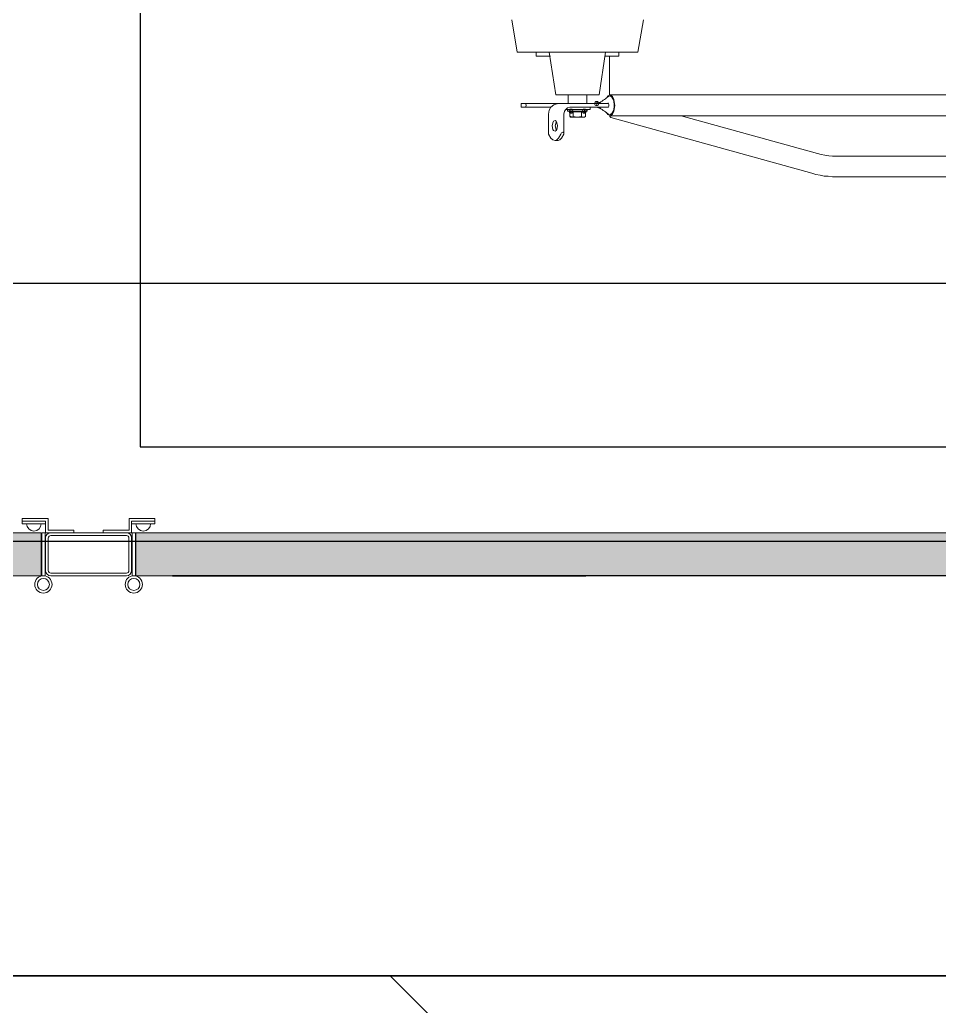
# Model space of a CAD drawing. Extents: x 758840 to 1108724, y -102573 to 143521.
# Drawn here: x 812365 to 813433, y 69992 to 71139 of the extents above; entities that cross this region are included whole.
import ezdxf
from ezdxf.xclip import XClip

# ---------------------------------------------------------------- set-up
doc = ezdxf.new("R2010")
doc.units = 0
doc.header["$LTSCALE"] = 1000
doc.header["$MEASUREMENT"] = 0
for name, color, linetype in [('02电气-设备', 255, 'Continuous'), ('02电气-设备基础', 252, 'Continuous'), ('PDF_0', 7, 'Continuous'), ('电缆沟', 2, 'Continuous'), ('钢盖板', 6, 'Continuous')]:
    doc.layers.add(name, color=color, linetype=linetype)
doc.layers.add('细实线', color=3, linetype='Continuous', lineweight=5)

# ---------------------------------------------------------------- blocks, each defined once
blk = doc.blocks.new('2500KVA 变压器')
at = {"lineweight": -3}
blk.add_lwpolyline([(0, 0), (2400, 0), (2400, 1500), (0, 1500)], close=True, dxfattribs=at)
at = {"layer": 'PDF_0', "lineweight": 15}
for points in [[(848.9, 1186.3), (1591.5, 1186.3), (1596.2, 1186.3), (1601, 1185.6), (1605.8, 1185.6), (1610.5, 1184.3), (1615.3, 1183.6), (1620.1, 1182.2)], [(1620.1, 1182.2), (1853.5, 1117.5)], [(1591.5, 1162.5), (848.9, 1162.5)], [(1613.3, 1159.1), (1609.2, 1160.4), (1605.1, 1161.1), (1600.3, 1161.8), (1596.2, 1162.5), (1591.5, 1162.5)], [(1771.9, 1115.5), (1613.3, 1159.1)], [(1908, 1136.6), (1910.7, 1141.4), (1912.8, 1143.4), (1914.8, 1144.1)], [(1908, 1135.9), (1908, 1136.6)], [(1908, 1135.9), (1908, 1113.5)], [(1908.7, 1134.6), (1908, 1135.9)], [(1911.4, 1136.6), (1910.7, 1135.2), (1909.3, 1134.6)], [(1911.4, 1136.6), (1914.1, 1141.4), (1916.2, 1143.4), (1918.2, 1144.1)], [(1914.8, 1144.1), (1918.2, 1144.1)], [(1918.2, 1144.1), (1920.9, 1143.4), (1923, 1141.4), (1925.7, 1136.6), (1925.7, 1135.9)], [(1925.7, 1135.9), (1925.7, 1113.5)], [(1909.3, 1134.6), (1908.7, 1134.6)], [(1918.2, 1133.2), (1916.8, 1132.5), (1916.2, 1131.2), (1915.5, 1127.1)], [(1915.5, 1127.1), (1916.2, 1123.7), (1916.8, 1121.6), (1918.2, 1121)], [(1918.2, 1127.1), (1917.5, 1129.8), (1916.8, 1132.5)], [(1916.8, 1122.3), (1917.5, 1124.4), (1918.2, 1127.1)], [(1918.2, 1121), (1920.2, 1121.6), (1920.9, 1123.7), (1921.6, 1127.1), (1920.9, 1131.2), (1920.2, 1132.5), (1918.2, 1133.2)], [(1257.3, 1115.5), (1854.2, 1115.5)], [(1854.2, 1091), (1852.9, 1091.7), (1851.5, 1093), (1850.1, 1096.4), (1848.8, 1103.3), (1850.1, 1110.1), (1851.5, 1113.5), (1852.9, 1114.8), (1854.2, 1115.5)], [(1856.3, 1113.5), (1854.2, 1114.1), (1852.2, 1112.8), (1850.1, 1108.7)], [(1853.5, 1117.5), (1854.9, 1115.5)], [(1854.2, 1115.5), (1856.9, 1114.1), (1858.3, 1111.4)], [(1856.3, 1113.5), (1858.3, 1112.1), (1859.7, 1110.7), (1861, 1110.1), (1862.4, 1109.4), (1863.7, 1108), (1865.1, 1107.3), (1865.8, 1106.7), (1867.1, 1106.7)], [(1882.8, 1116.2), (1884.2, 1116.9)], [(1887.6, 1116.2), (1885.5, 1116.9), (1882.8, 1116.2)], [(1882.8, 1110.7), (1882.8, 1116.2)], [(1900.5, 1116.9), (1884.2, 1116.9)], [(1899.1, 1116.9), (1897.1, 1116.2), (1892.3, 1116.9), (1887.6, 1116.2)], [(1887.6, 1110.7), (1887.6, 1116.2)], [(1897.1, 1110.7), (1897.1, 1116.2)], [(1901.2, 1116.2), (1899.8, 1116.2), (1899.1, 1116.9)], [(1901.2, 1116.2), (1900.5, 1116.9)], [(1901.2, 1110.7), (1901.2, 1116.2)], [(1901.2, 1105.3), (1903.9, 1106), (1905.9, 1108), (1907.3, 1110.1), (1908, 1113.5)], [(1914.8, 1101.2), (1919.6, 1102.6), (1923, 1105.3), (1925, 1108.7), (1925.7, 1113.5)], [(1850.1, 1108.7), (1849.5, 1103.3), (1850.1, 1097.8)], [(1856.3, 1105.3), (1855.6, 1103.9)], [(1855.6, 1102.6), (1855.6, 1103.9)], [(1856.3, 1101.2), (1855.6, 1102.6)], [(1856.3, 1105.3), (1901.2, 1105.3)], [(1856.3, 1101.2), (1957.7, 1101.2)], [(1856.3, 1093), (1858.3, 1094.4), (1859.7, 1095.8), (1861, 1096.4), (1862.4, 1097.1), (1863.7, 1098.5), (1865.1, 1099.2), (1865.8, 1099.9), (1867.1, 1099.9), (1869.9, 1101.2)], [(1867.1, 1106.7), (1869.9, 1105.3), (1869.9, 1105.3)], [(1869.9, 1105.3), (1870.6, 1105.3)], [(1870.6, 1101.2), (1869.9, 1101.2)], [(1877.4, 1108), (1905.9, 1108)], [(1877.4, 1108), (1877.4, 1105.3)], [(1880.8, 1110.1), (1903.9, 1110.1)], [(1880.8, 1108), (1880.8, 1110.1)], [(1881.4, 1091), (1881.4, 1101.2)], [(1901.2, 1110.7), (1882.8, 1110.7)], [(1903.2, 1091), (1903.2, 1101.2)], [(1903.9, 1108), (1903.9, 1110.1)], [(1957.7, 1105.3), (1923, 1105.3)], [(1951.6, 1103.9), (1952.2, 1104.6), (1953.6, 1105.3)], [(1951.6, 1102.6), (1951.6, 1103.9)], [(1953.6, 1101.2), (1952.2, 1101.9), (1951.6, 1102.6)], [(1957.7, 1101.2), (1957.7, 1105.3)], [(1257.3, 1091), (1854.2, 1091)], [(1850.1, 1097.8), (1852.2, 1093.7), (1854.2, 1092.4), (1856.3, 1093)], [(1858.3, 1095.1), (1856.9, 1092.4), (1854.2, 1091)], [(1854.9, 1046.1), (1854.9, 1091)], [(1859.7, 1041.3), (1867.1, 1091)], [(1867.1, 1091), (1917.5, 1091)], [(1925, 1041.3), (1917.5, 1091)], [(1844, 1046.1), (1860.3, 1046.1)], [(1844, 1046.1), (1844, 1041.3)], [(1923.6, 1046.1), (1940, 1046.1)], [(1940, 1046.1), (1940, 1041.3)], [(1822.2, 1041.3), (1815.4, 1003.9)], [(1962.4, 1041.3), (1822.2, 1041.3)], [(1968.6, 1003.9), (1962.4, 1041.3)]]:
    blk.add_lwpolyline(points, dxfattribs=at)
for points in [[(1884.2, 1107.7), (1884.2, 1112.4), (1884.2, 1112.4)], [(1899.8, 1107.7), (1899.8, 1112.4), (1899.8, 1112.4)], [(1869.9, 1098.8), (1869.9, 1103.6), (1869.9, 1103.6)]]:
    blk.add_lwpolyline(points, close=True, dxfattribs=at)
for points in [[(1884.2, 1112.4), (1882.9, 1112.4), (1881.8, 1111.4), (1881.8, 1110.1), (1881.8, 1108.8), (1882.9, 1107.7), (1884.2, 1107.7), (1885.5, 1107.7), (1886.5, 1108.8), (1886.5, 1110.1), (1886.5, 1111.4), (1885.5, 1112.4), (1884.2, 1112.4)], [(1899.8, 1112.4), (1898.5, 1112.4), (1897.4, 1111.4), (1897.4, 1110.1), (1897.4, 1108.8), (1898.5, 1107.7), (1899.8, 1107.7), (1901.1, 1107.7), (1902.2, 1108.8), (1902.2, 1110.1), (1902.2, 1111.4), (1901.1, 1112.4), (1899.8, 1112.4)], [(1869.9, 1103.6), (1868.6, 1103.6), (1867.5, 1102.5), (1867.5, 1101.2), (1867.5, 1099.9), (1868.6, 1098.8), (1869.9, 1098.8), (1871.2, 1098.8), (1872.3, 1099.9), (1872.3, 1101.2), (1872.3, 1102.5), (1871.2, 1103.6), (1869.9, 1103.6)]]:
    blk.add_open_spline(points, degree=3, knots=[0, 0, 0, 0, 1, 1, 1, 2, 2, 2, 3, 3, 3, 4, 4, 4, 4], dxfattribs=at)
for points in [[(1856.4, 1105.3), (1856.5, 1105.3), (1856.5, 1105.3), (1856.6, 1105.3)], [(1856.6, 1100.5), (1856.5, 1100.5), (1856.5, 1100.5), (1856.4, 1100.6)]]:
    blk.add_open_spline(points, degree=3, dxfattribs=at)
for points in [[(1884.2, 1107.7), (1884.2, 1112.4), (1884.2, 1112.4)], [(1899.8, 1107.7), (1899.8, 1112.4), (1899.8, 1112.4)], [(1869.9, 1098.8), (1869.9, 1103.6), (1869.9, 1103.6)]]:
    blk.add_solid(points, dxfattribs=at)
blk = doc.blocks.new('BD4-PAL0101-LVPM-02')
at = {"ltscale": 5}
h = blk.add_hatch(dxfattribs=at)
h.set_pattern_fill('隔热材料01', color=8, scale=80, angle=45)
h.set_pattern_definition([(315, (-6392441.697, 4851832.686), (28.28427125, 28.28427125), [4.0142, -35.9858]), (315, (-6392462.887, 4851811.496), (28.28427125, 28.28427125), [4.0142, -35.9858]), (135, (-6392429.262, 4851806.734), (-28.28427125, -28.28427125), [4.0142, -35.9858]), (135, (-6392436.936, 4851799.06), (-28.28427125, -28.28427125), [4.0142, -35.9858]), (225, (-6392414.405, 4851812.5), (28.28427125, -28.28427125), [40.0194, 0.0194]), (180, (-6392423.72, 4851806.025), (-28.2842, 28.2842), [3.4144, -53.1542]), (161.56505, (-6392398.85, 4851834.31), (-28.284169758, 28.28429741), [2.244, -87.1988]), (161.56505, (-6392427.134, 4851806.025), (-28.284169758, 28.28429741), [2.244, -87.1988]), (198.43495, (-6392391.177, 4851835.73), (-28.28429741, 28.28416976), [4.488, -84.9548]), (198.43495, (-6392419.46, 4851807.444), (-28.28429741, 28.28416976), [4.488, -84.9548]), (108.43495, (-6392403.817, 4851837.857), (-28.28429741, 28.284169758), [21.3712, -68.0716]), (108.43495, (-6392432.101, 4851809.573), (-28.28429741, 28.284169758), [21.3712, -68.0716]), (161.56505, (-6392413.413, 4851860.97), (-28.284169758, 28.28429741), [2.244, -87.1988]), (161.56505, (-6392441.697, 4851832.686), (-28.284169758, 28.28429741), [2.244, -87.1988]), (180, (-6392443.826, 4851833.395), (-28.2842, 28.2842), [3.4144, -53.1542]), (198.43495, (-6392418.956, 4851861.68), (-28.28429741, 28.28416976), [4.488, -84.9548]), (198.43495, (-6392447.24, 4851833.395), (-28.28429741, 28.28416976), [4.488, -84.9548]), (90, (-6392463.597, 4851813.625), (-28.2842, 28.2842), [3.4144, -53.1542]), (108.43495, (-6392434.603, 4851839.78), (-28.28429741, 28.284169758), [2.244, -87.1988]), (108.43495, (-6392462.887, 4851811.496), (-28.28429741, 28.284169758), [2.244, -87.1988]), (71.56505, (-6392435.313, 4851845.323), (-28.28416976, 28.28429741), [4.488, -84.9548]), (71.56505, (-6392463.597, 4851817.04), (-28.28416976, 28.28429741), [4.488, -84.9548]), (161.56505, (-6392411.49, 4851830.184), (-28.284169758, 28.28429741), [21.3712, -68.0716]), (161.56505, (-6392439.774, 4851801.9), (-28.284169758, 28.28429741), [21.3712, -68.0716]), (90, (-6392436.226, 4851793.518), (-28.2842, 28.2842), [3.4144, -53.1542]), (108.43495, (-6392407.942, 4851825.216), (-28.28429741, 28.284169758), [2.244, -87.1988]), (108.43495, (-6392436.226, 4851796.932), (-28.28429741, 28.284169758), [2.244, -87.1988]), (71.56505, (-6392409.36, 4851817.544), (-28.28416976, 28.28429741), [4.488, -84.9548]), (71.56505, (-6392437.646, 4851789.26), (-28.28416976, 28.28429741), [4.488, -84.9548])])
h.paths.add_polyline_path([(1944777.6, 712983.1), (1944212.1, 712983.1), (1944212.1, 712933.1), (1944777.6, 712933.1)])
h.paths.add_polyline_path([(1945348.1, 712983.1), (1944782.6, 712983.1), (1944782.6, 712933.1), (1945348.1, 712933.1)])
h.paths.add_polyline_path([(1943209.6, 712933.1), (1944102.1, 712933.1), (1944102.1, 712983.1), (1943209.6, 712983.1)])
h.paths.add_polyline_path([(1942312.1, 712933.1), (1943204.6, 712933.1), (1943204.6, 712983.1), (1942312.1, 712983.1)])
h.paths.add_polyline_path([(1942202.1, 712983.1), (1941309.6, 712983.1), (1941309.6, 712933.1), (1942202.1, 712933.1)])
h.paths.add_polyline_path([(1941304.6, 712933.1), (1941304.6, 712983.1), (1940412.1, 712983.1), (1940412.1, 712933.1)])
h.paths.add_polyline_path([(1939209.6, 712933.1), (1940302.1, 712933.1), (1940302.1, 712983.1), (1939209.6, 712983.1)])
h.paths.add_polyline_path([(1939204.6, 712933.1), (1939204.6, 712983.1), (1938112.1, 712983.1), (1938112.1, 712933.1)])
h.paths.add_polyline_path([(1936804.6, 712933.1), (1938002.1, 712933.1), (1938002.1, 712983.1), (1936804.6, 712983.1)])
h.paths.add_polyline_path([(1936799.6, 712933.1), (1936799.6, 712983.1), (1935602.1, 712983.1), (1935602.1, 712933.1)])
h.paths.add_polyline_path([(1934199.6, 712933.1), (1935492.1, 712933.1), (1935492.1, 712983.1), (1934199.6, 712983.1)])
h.paths.add_polyline_path([(1934194.6, 712933.1), (1934194.6, 712983.1), (1932902.1, 712983.1), (1932902.1, 712933.1)])
h.paths.add_polyline_path([(1932792.1, 712933.1), (1931952.1, 712933.1), (1931952.1, 712983.1), (1932792.1, 712983.1)])
at = {"lineweight": 15}
for p, q in [((1932800.1, 712999.6, 0), (1932770.1, 712999.6, 0)), ((1932770.1, 712999.6, 0), (1932770.1, 712996.6, 0)), ((1932770.1, 712996.6, 0), (1932797.1, 712996.6, 0)), ((1932797.1, 712996.6, 0), (1932770.1, 712996.6, 0)), ((1932770.1, 712996.6, 0), (1932770.1, 712993.6, 0)), ((1932770.1, 712993.6, 0), (1932797.1, 712993.6, 0)), ((1932800.1, 712999.6, 0), (1932797.1, 712999.6, 0)), ((1932797.1, 712996.6, 0), (1932797.1, 712983.1, 0)), ((1932797.1, 712992.8, 0), (1932797.1, 712996.6, 0)), ((1932800.1, 712996.6, 0), (1932800.1, 712999.6, 0)), ((1932800.1, 712986.1, 0), (1932800.1, 712999.6, 0)), ((1932894.1, 712996.6, 0), (1932894.1, 712999.6, 0)), ((1932894.1, 712999.6, 0), (1932924.1, 712999.6, 0)), ((1932894.1, 712986.1, 0), (1932894.1, 712999.6, 0)), ((1932894.1, 712999.6, 0), (1932897.1, 712999.6, 0)), ((1932897.1, 712996.6, 0), (1932924.1, 712996.6, 0)), ((1932924.1, 712996.6, 0), (1932897.1, 712996.6, 0)), ((1932897.1, 712996.6, 0), (1932897.1, 712983.1, 0)), ((1932897.1, 712992.8, 0), (1932897.1, 712996.6, 0)), ((1932924.1, 712993.6, 0), (1932897.1, 712993.6, 0)), ((1932924.1, 712999.6, 0), (1932924.1, 712996.6, 0)), ((1932924.1, 712996.6, 0), (1932924.1, 712993.6, 0)), ((1932792.6, 712983.1, 0), (1932792.6, 712932.9, 0)), ((1932796.6, 712983.1, 0), (1932792.6, 712983.1, 0)), ((1932796.6, 712983.1, 0), (1932796.6, 712932.9, 0)), ((1932797.1, 712983.1, 0), (1932830.1, 712983.1, 0)), ((1932800.1, 712986.1, 0), (1932830.1, 712986.1, 0)), ((1932830.1, 712983.1, 0), (1932830.1, 712986.1, 0)), ((1932894.1, 712986.1, 0), (1932864.1, 712986.1, 0)), ((1932864.1, 712983.1, 0), (1932864.1, 712986.1, 0)), ((1932897.1, 712983.1, 0), (1932864.1, 712983.1, 0)), ((1932897.6, 712983.1, 0), (1932897.6, 712932.9, 0)), ((1932901.6, 712983.1, 0), (1932897.6, 712983.1, 0)), ((1932901.6, 712983.1, 0), (1932901.6, 712932.9, 0)), ((1932800.3, 712977.1, 0), (1932800.3, 712939.1, 0))]:
    blk.add_line(p, q, dxfattribs=at)
at = {"linetype": 'ByBlock', "lineweight": 15}
for p, q in [((1931952.1, 712983.1, 0), (1932792.1, 712983.1, 0)), ((1932792.1, 712983.1, 0), (1932792.1, 712933.1, 0)), ((1934194.6, 712983.1, 0), (1932902.1, 712983.1, 0)), ((1932902.1, 712983.1, 0), (1932902.1, 712933.1, 0)), ((1932792.1, 712933.1, 0), (1931952.1, 712933.1, 0)), ((1932902.1, 712933.1, 0), (1934194.6, 712933.1, 0))]:
    blk.add_line(p, q, dxfattribs=at)
at = {"linetype": 'Continuous', "lineweight": 15}
for p, q in [((1932771.1, 712933.4, 0), (1932771.1, 712933.4, 0)), ((1932949.8, 712933.7, 0), (1932949.8, 712933.7, 0))]:
    blk.add_line(p, q, dxfattribs=at)
blk.add_line((1933924.5, 712933.1, 0), (1932944.5, 712933.1, 0))
at = {"lineweight": 15}
for centre, radius in [((1932794.6, 712923.1, 0), 10), ((1932794.6, 712923.1, 0), 7), ((1932899.6, 712923.1, 0), 10), ((1932899.6, 712923.1, 0), 7)]:
    blk.add_circle(centre, radius, dxfattribs=at)
for centre in [(1932783.6, 712993.6, 0), (1932910.6, 712993.6, 0)]:
    blk.add_arc(centre, 8.49, 180, 0, dxfattribs=at)
at = {"layer": '细实线', "lineweight": 15}
for p, q in [((1932803.1, 712983.1, 0), (1932891.1, 712983.1, 0)), ((1932797.1, 712939.1, 0), (1932797.1, 712977.1, 0)), ((1932803.1, 712979.9, 0), (1932891.1, 712979.9, 0)), ((1932893.9, 712977.1, 0), (1932893.9, 712939.1, 0)), ((1932897.1, 712977.1, 0), (1932897.1, 712939.1, 0)), ((1932891.1, 712936.3, 0), (1932803.1, 712936.3, 0)), ((1932891.1, 712933.1, 0), (1932803.1, 712933.1, 0))]:
    blk.add_line(p, q, dxfattribs=at)
for centre, radius, start, end in [((1932803.1, 712977.1, 0), 6, 90, 180), ((1932891.1, 712977.1, 0), 6, 0, 90), ((1932803.1, 712977.1, 0), 2.8, 90, 180), ((1932891.1, 712977.1, 0), 2.8, 0, 90), ((1932803.1, 712939.1, 0), 6, 180, 270), ((1932803.1, 712939.1, 0), 2.8, 180, 270), ((1932891.1, 712939.1, 0), 6, 270, 0), ((1932891.1, 712939.1, 0), 2.8, 270, 0)]:
    blk.add_arc(centre, radius, start, end, dxfattribs=at)
at = {"layer": '02电气-设备', "color": 5, "ltscale": 5, "rotation": 180}
blk.add_blockref('2500KVA 变压器', (1935307.1, 714583.1), dxfattribs=at)
mesh = blk.add_polymesh((2, 7))
for k, corner in enumerate([(1933424.5, 712933.1, 0), (1933384.5, 712933.1, 0), (1933284.5, 712933.1, 0), (1933184.5, 712933.1, 0), (1933084.5, 712933.1, 0), (1932984.5, 712933.1, 0), (1932944.5, 712933.1, 0), (1933424.5, 712933.1, 200), (1933384.5, 712933.1, 200), (1933284.5, 712933.1, 200), (1933184.5, 712933.1, 200), (1933084.5, 712933.1, 200), (1932984.5, 712933.1, 200), (1932944.5, 712933.1, 200)]):
    mesh.set_mesh_vertex(divmod(k, 7), corner)
blk = doc.blocks.new('A$C675A25EF')
at = {"layer": '钢盖板'}
h = blk.add_hatch(dxfattribs=at)
h.set_pattern_fill('ANSI31', color=8, scale=5000, style=0)
h.set_pattern_definition([(45, (-316780.8, -189325), (-441.94174, 441.94174), [])])
h.paths.add_polyline_path([(56721.3, -23142), (62139.3, -23142), (62139.3, -23542), (56721.3, -23542)], flags=16)
h.paths.add_polyline_path([(62839.3, -23142), (171003.3, -23142), (171003.3, -23542), (62839.3, -23542)], flags=16)
h.paths.add_polyline_path([(171703.3, -23142), (177121.3, -23142), (177121.3, -23542), (171703.3, -23542)], flags=16)
h.paths.add_polyline_path([(177121.3, -47841.9), (177821.3, -47841.9), (177821.3, -24642), (178221.3, -24242), (211693.3, -24242), (211693.3, -25341.9), (211993.3, -25341.9), (211993.3, -24242), (216517.3, -24242), (216517.3, -25341.9), (216817.3, -25341.9), (216817.3, -24242), (216811.3, -24242), (216811.3, -23542), (177821.3, -23542), (177821.3, -23142), (216817.3, -23142), (216817.3, -21342.1), (216517.3, -21342.1), (216517.3, -22442), (211993.3, -22442), (211993.3, -21342.1), (211693.3, -21342.1), (211693.3, -22442), (192141.8, -22442), (192141.8, -21542), (194493.8, -21542), (194493.8, -20942), (184491.8, -20942), (184491.8, -21542), (185341.8, -21542), (185341.8, -22442), (169651.3, -22442), (169651.3, -21542), (171703.3, -21542), (171703.3, -20939.3), (161803.3, -20939.3), (161803.3, -21542), (162851.3, -21542), (162851.3, -22442), (143449.3, -22442), (143449.3, -21342.1), (143149.3, -21342.1), (143149.3, -22442), (138625.3, -22442), (138625.3, -21342.1), (138325.3, -21342.1), (138325.3, -22442), (95517.3, -22442), (95517.3, -21342.1), (95217.3, -21342.1), (95217.3, -22442), (90693.3, -22442), (90693.3, -21342.1), (90393.3, -21342.1), (90393.3, -22442), (70991.3, -22442), (70991.3, -21542), (72039.3, -21542), (72039.3, -20942), (62141.3, -20942), (62141.3, -21542), (64191.3, -21542), (64191.3, -22442), (48500.8, -22442), (48500.8, -21542), (49350.8, -21542), (49350.8, -20942), (39350.8, -20942), (39350.8, -21542), (41700.8, -21542), (41700.8, -22442), (22149.3, -22442), (22149.3, -21342.1), (21849.3, -21342.1), (21849.3, -22442), (17325.3, -22442), (17325.3, -21342.1), (17025.3, -21342.1), (17025.3, -22442), (17031.3, -22442), (17031.3, -23142), (56021.3, -23142), (56021.3, -23542), (17025.3, -23542), (17025.3, -25341.9), (17325.3, -25341.9), (17325.3, -24242), (21849.3, -24242), (21849.3, -25341.9), (22149.3, -25341.9), (22149.3, -24242), (55620.6, -24241.3), (56021.3, -24642), (56021.2, -47872.1), (56721.2, -47875.8), (56720.6, -24642.7), (57121.3, -24242), (64191.3, -24242), (64191.3, -25142), (62141.3, -25142), (62141.3, -25742), (72041.3, -25742), (72041.3, -25142), (70991.3, -25142), (70991.3, -24242), (90393.3, -24242), (90393.3, -25341.9), (90693.3, -25341.9), (90693.3, -24242), (95217.3, -24242), (95217.3, -25341.9), (95517.3, -25341.9), (95517.3, -24242), (138325.3, -24242), (138325.3, -25341.9), (138625.3, -25341.9), (138625.3, -24242), (143149.3, -24242), (143149.3, -25341.9), (143449.3, -25341.9), (143449.3, -24242), (162851.3, -24242), (162851.3, -25142), (161803.3, -25142), (161803.3, -25742), (171703.3, -25742), (171703.3, -25142), (169651.3, -25142), (169651.3, -24242), (176720.6, -24241.3), (177121.3, -24642)])
h.paths.add_polyline_path([(111433.3, -23142), (122409.3, -23142), (122409.3, -22442), (111433.3, -22442)], flags=16)
h.paths.add_polyline_path([(111433.3, -24242), (122409.3, -24242), (122409.3, -23542), (111433.3, -23542)], flags=16)
at = {"layer": '钢盖板', "color": 8}
blk.add_lwpolyline([(17031.3, -24242), (17031.3, -25341.9), (17331.3, -25341.9), (17331.3, -24242), (21851.3, -24242), (21851.3, -25341.9), (22151.3, -25341.9), (22151.3, -24242), (56021.3, -24242), (56021.3, -48519.9)], dxfattribs=at)
blk = doc.blocks.new('dlg')
at = {"layer": '电缆沟'}
blk.add_line((649886.2, 164514.9), (616411.2, 164514.9), dxfattribs=at)

msp = doc.modelspace()

# ---------------------------------------------------------------- linework, layer by layer
at = {"layer": '02电气-设备基础'}
msp.add_lwpolyline([(826754.74, 70532.54), (792096.74, 70532.54), (792096.74, 70832.54), (826754.74, 70832.54)], close=True, dxfattribs=at)

# ---------------------------------------------------------------- block references
at = {"layer": '02电气-设备'}
msp.add_blockref('BD4-PAL0101-LVPM-02', (-1120402.03, -642440.57, 0), dxfattribs=at)
at = {"layer": '电缆沟', "color": 250}
ref = msp.add_blockref('dlg', (195546.85, -94487.22), dxfattribs=at)
XClip(ref).set_block_clipping_path([(593286.1732931416, 142691.8646106179), (716986.1733082433, 211143.5433225089)])
at = {"layer": '钢盖板', "color": 8}
ref = msp.add_blockref('A$C675A25EF', (789811.69, 45785.61), dxfattribs=dict(at, xscale=-1, rotation=180))
XClip(ref).set_block_clipping_path([(-928.670863559, -70942.9526504109), (122721.3291515426, 2298.0898296545)])

doc.saveas('drawing.dxf')
